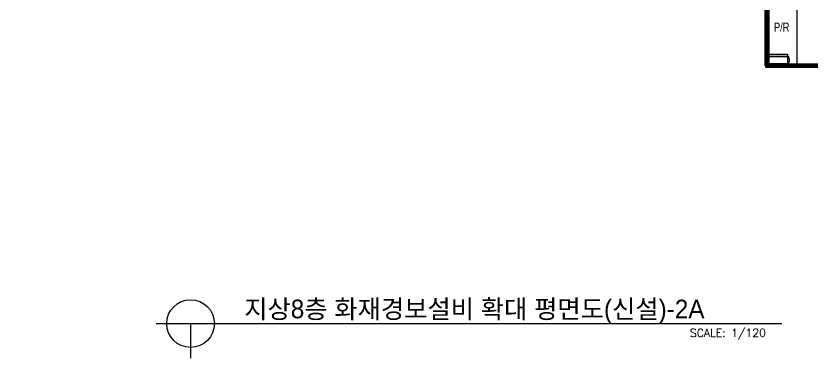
# Model space of a CAD drawing. Header units: millimetres. Extents: x 3365 to 47260, y 1455 to 34440.
# Drawn here: x 14114 to 32133, y 4247 to 11986 of the extents above; entities that cross this region are included whole.
import ezdxf
from ezdxf.enums import TextEntityAlignment as Align

# ---------------------------------------------------------------- set-up
doc = ezdxf.new("R2010")
doc.units = ezdxf.units.MM
doc.header["$LTSCALE"] = 120
doc.linetypes.add('HIDDENX2', pattern=[0.75, 0.5, -0.25])
for name, color, linetype in [('1구역', 41, 'Continuous'), ('ARCH', 9, 'Continuous'), ('fire-l', 4, 'Continuous'), ('FORM', 7, 'Continuous')]:
    doc.layers.add(name, color=color, linetype=linetype)
doc.styles.add('GHD', font='')
doc.styles.add('SIM', font='simplex_.ttf')
doc.styles.get('GHD').set_extended_font_data('Dotum')

msp = doc.modelspace()

# ---------------------------------------------------------------- linework, layer by layer
at = {"layer": '1구역', "color": 1, "linetype": 'HIDDENX2', "ltscale": 7, "const_width": 100, "elevation": 0}
msp.add_lwpolyline([(14164, 20700), (14164, 14973), (14164, 13133), (31124, 13133), (31124, 10860), (34736, 10860), (34736, 21050), (14164, 21050)], close=True, dxfattribs=at)
at = {"layer": 'ARCH', "color": 9}
for p, q in [((31124, 10860, 0), (31124, 13220, 0)), ((31074, 10860, 0), (31074, 12620, 0)), ((31074, 10860, 0), (31074, 12620, 0)), ((31124, 11120, 0), (31574, 11120, 0)), ((31124, 11070, 0), (31574, 11070, 0)), ((31574, 11070, 0), (31124, 11070, 0)), ((31124, 11070, 0), (31574, 11070, 0)), ((31574, 11120, 0), (31574, 10860, 0)), ((31604, 11060, 0), (31574, 11060, 0)), ((31604, 11060, 0), (31574, 11060, 0)), ((31604, 11015, 0), (31604, 11060, 0)), ((31604, 11015, 0), (31604, 11060, 0)), ((31619, 11015, 0), (31604, 11015, 0)), ((31619, 11015, 0), (31604, 11015, 0)), ((31619, 10955, 0), (31619, 11015, 0)), ((31619, 10955, 0), (31619, 11015, 0)), ((31574, 10860, 0), (31074, 10860, 0)), ((31074, 10860, 0), (31574, 10860, 0)), ((31124, 10910, 0), (31574, 10910, 0)), ((31124, 10860, 0), (31574, 10860, 0)), ((31574, 10910, 0), (31604, 10910, 0)), ((31574, 10910, 0), (31604, 10910, 0)), ((31604, 10910, 0), (31604, 10955, 0)), ((31604, 10955, 0), (31619, 10955, 0)), ((31604, 10910, 0), (31604, 10955, 0)), ((31604, 10955, 0), (31619, 10955, 0))]:
    msp.add_line(p, q, dxfattribs=at)
for start in [180, 181.8271]:
    msp.add_arc((32544, 10910, 0), 940, start, 183.0491, dxfattribs=at)
at = {"layer": 'fire-l', "color": 6, "ltscale": 2}
msp.add_line((31789, 12349, 0), (31789, 10860, 0), dxfattribs=at)
at = {"layer": 'FORM', "color": 3}
for p, q in [((17287, 5027, 0), (31449, 5027, 0)), ((18067, 5027, 0), (18067, 4247, 0))]:
    msp.add_line(p, q, dxfattribs=at)
msp.add_circle((18067, 5027, 0), 540, dxfattribs=at)

# ---------------------------------------------------------------- texts
at = {"layer": 'ARCH', "color": 9, "style": 'GHD', "width": 0.8}
msp.add_text('P/R', height=200, dxfattribs=at).set_placement((31271, 11633, 0))
at = {"layer": 'FORM', "color": 4, "style": 'GHD'}
msp.add_text('지상8층 화재경보설비 확대 평면도(신설)-2A', height=420, dxfattribs=at).set_placement((19281, 5147, 0))
at = {"layer": 'FORM', "color": 2, "style": 'SIM'}
msp.add_text('SCALE: 1/120', height=180, dxfattribs=at).set_placement((31088, 4907, 0), align=Align.TOP_RIGHT)

doc.saveas('drawing.dxf')
